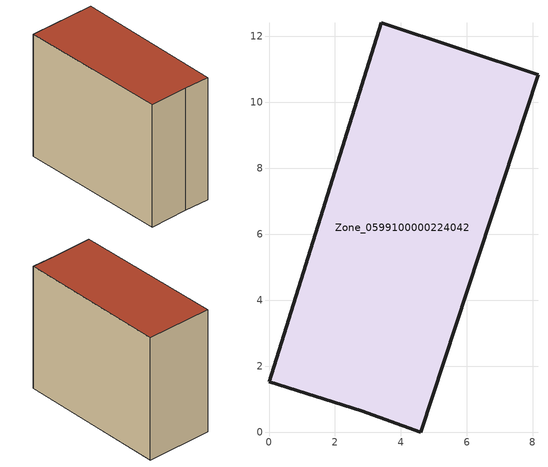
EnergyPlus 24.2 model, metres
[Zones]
Zone_0599100000224042
 floor ground (C_G): 3.41,12.41 8.16,10.84 4.61,0 2.79,0.65 0,1.52 z0
 wall outside (C_F): 8.16,10.84 3.41,12.41 0,1.52 2.79,0.65 4.61,0 8.16,10.84 z0:9.52
 roof outside (C_R): 4.61,0 8.16,10.84 3.41,12.41 0,1.52 2.79,0.65 z9.52
[BUILDING]
Pand.0599100000224042: North Axis=0; Terrain=City; Loads Convergence Tolerance Value=0.04; Temperature Convergence Tolerance Value=0.4; Solar Distribution=FullExterior; Maximum Number of Warmup Days=25; Minimum Number of Warmup Days=1
[Site:Location]
Rotterdam.The.Hague.AP_ZH_NLD Design_Conditions: Latitude=51.96; Longitude=4.45; Time Zone=1; Elevation=-4.5
[SITE:GROUNDTEMPERATURE:BUILDINGSURFACE]
18, 18, 18, 18, 18, 18, 18, 18, 18, 18, 18, 18
[MATERIAL] Thermal Absorptance=0.9; Solar Absorptance=0.7; Visible Absorptance=0.7
Name | Roughness | Thickness | Conductivity | Density | Specific Heat
G.TI.1946 | MediumSmooth | 0.15 | 1 | 540 | 1210
F.TI.1946 | Rough | 0.3 | 0.857143 | 1920 | 840
R.TI.1946 | MediumRough | 0.2 | 0.1 | 1500 | 1000
[CONSTRUCTION]
C_G: G.TI.1946
C_F: F.TI.1946
C_R: R.TI.1946
[ZONE]
Zone_0599100000224042: Type=1; Multiplier=1; Ceiling Height=Autocalculate; Volume=Autocalculate; Floor Area=autocalculate; Part of Total Floor Area=Yes
[ZONEINFILTRATION:DESIGNFLOWRATE]
Infil_Zone_0599100000224042: Zone or ZoneList or Space or SpaceList=Zone_0599100000224042; Schedule=AlwaysOn; Design Flow Rate Calculation Method=Flow/Area; Flow Rate per Floor Area=0.003; Constant Term Coefficient=1; Temperature Term Coefficient=0; Velocity Term Coefficient=0; Velocity Squared Term Coefficient=0
[HVACTEMPLATE:ZONE:IDEALLOADSAIRSYSTEM]
Zone_0599100000224042: Maximum Heating Supply Air Temperature=50; Minimum Cooling Supply Air Temperature=13; Maximum Heating Supply Air Humidity Ratio=0.0156; Minimum Cooling Supply Air Humidity Ratio=0.0077; Heating Limit=NoLimit; Cooling Limit=NoLimit; Dehumidification Control Type=ConstantSensibleHeatRatio; Cooling Sensible Heat Ratio=0.7; Dehumidification Setpoint=60; Humidification Control Type=None; Humidification Setpoint=30; Outdoor Air Method=None; Outdoor Air Flow Rate per Person=0.00944; Outdoor Air Flow Rate per Zone Floor Area=0; Outdoor Air Flow Rate per Zone=0; Demand Controlled Ventilation Type=None; Outdoor Air Economizer Type=NoEconomizer; Heat Recovery Type=None; Sensible Heat Recovery Effectiveness=0.7; Latent Heat Recovery Effectiveness=0.65
[ZONECONTROL:THERMOSTAT]
ThermostatControl_Zone_0599100000224042: Zone or ZoneList=Zone_0599100000224042; Control Type Schedule=DualSetpointControlType; Control 1=Thermostat_Zone_0599100000224042; Temperature Difference Between Cutout And Setpoint=0
[THERMOSTATSETPOINT:DUALSETPOINT]
Thermostat_Zone_0599100000224042: Heating Setpoint Temperature Schedule=HeatingSetpoint_Zone_0599100000224042; Cooling Setpoint Temperature Schedule=CoolingSetpoint_Zone_0599100000224042
[SCHEDULE:COMPACT]
HeatingSetpoint_Zone_0599100000224042: Through: 12/31, For: AllDays, Until: 24:00, 21
CoolingSetpoint_Zone_0599100000224042: Through: 12/31, For: AllDays, Until: 24:00, 24
DualSetpointControlType: Through: 12/31, For: AllDays, Until: 24:00, 4
AlwaysOn: Through: 12/31, For: AllDays, Until: 24:00, 1
